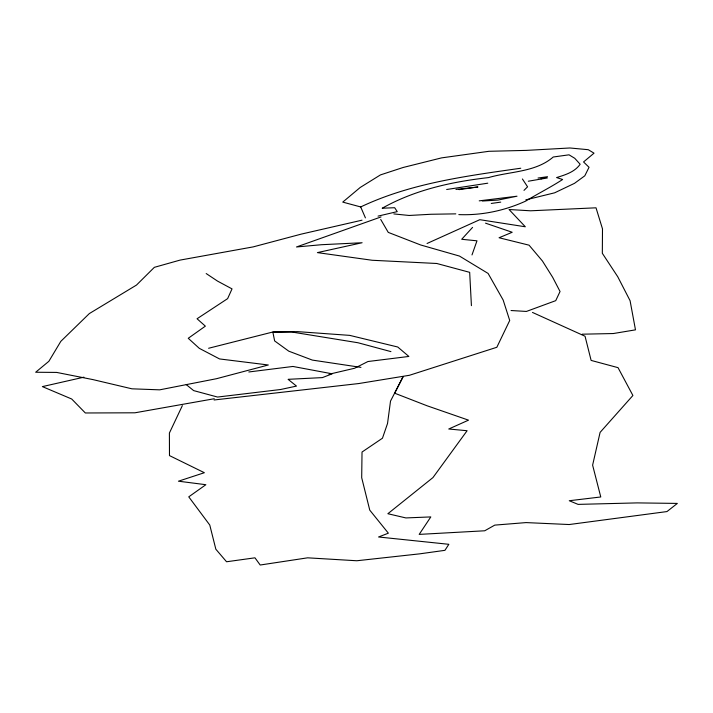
<?xml version="1.0" encoding="UTF-8"?>
<svg xmlns="http://www.w3.org/2000/svg" width="713" height="713" viewBox="0 0 713 713"><rect width="100%" height="100%" fill="white"/><g stroke="black" fill="none" stroke-linecap="round" stroke-linejoin="round"><path stroke-width="1.07" d="M471.997 254.933L476.979 240.816L461.694 239.283L472.576 227.394M182.359 405.608L169.4 433.032L169.48 455.598L204.373 472.71L178.455 481.195L205.87 484.706L188.758 496.845L209.774 525.044L215.843 549.215L226.556 561.764L254.96 557.816L260.2 565.017L307.624 557.824L356.803 560.757L419.681 553.849L444.93 550.338L448.842 544.304L378.567 536.987L388.362 533.181L369.762 510.143L361.696 477.701L362.026 452.033L382.462 438.21L387.533 423.477L390.519 401.098L403.059 376.776L394.672 393.193L427.069 405.777L468.521 420.153L448.753 429.003L467.104 430.723L432.969 477.567L387.863 513.725L405.893 517.932L430.812 516.916L419.182 534.394L484.724 530.784L494.769 525.116L526.087 522.593L569.197 524.536L666.967 511.569L677.35 503.414L637.146 502.897L578.083 504.385L569.277 500.731L600.765 496.97L592.619 465.152L600.096 432.39L632.903 395.492L618.037 367.658L591.122 360.413L585.052 336.242L532.477 312.428M523.993 190.362L527.567 186.815L522.415 178.981M427.06 243.481L479.804 219.684L525.329 226.779L509.046 209.515L530.561 210.798L596.015 207.813L602.494 228.873L602.333 253.302L617.779 276.787L630.078 300.699L635.479 329.852L613.296 333.541L582.236 334.192M525.82 199.863L554.643 192.813L574.5 183.339L584.803 175.808L589.036 167.288L583.555 161.949L594.018 153.17L588.287 149.703L569.928 147.983L526.239 150.39L488.94 151.299L441.597 157.876L403.13 167.484L380.457 174.908L360.19 187.483L342.748 202.109L360.689 206.939C410.902 183.134 466.347 176.022 520.757 168.232M381.036 216.93L296.483 246.974L321.563 244.711L362.106 242.741L317.41 252.616L372.15 260.263L436.784 263.489L469.671 272.339L471.418 305.654M541.024 178.838L547.504 176.717L538.03 178.036M208.606 348.265L272.731 332.035L297.562 331.634L349.726 335.377L397.747 347.008L408.87 356.447L367.926 361.527L354.628 368.247L329.049 374.245M378.05 216.119L397.239 211.627L394.663 207.715L382.204 208.223C414.886 189.845 451.579 181.779 488.53 177.59C510.009 171.316 535.525 172.359 553.235 157.012L569.019 154.819L574.749 158.295L580.15 164.257C574.678 172.065 565.266 174.872 556.595 177.564L562.619 179.498C550.668 187.287 537.86 193.669 525.659 201.111C504.67 210.647 481.943 215.531 458.824 214.604M362.017 220.183L301.296 234.105L253.124 246.903L180.104 260.093L154.356 267.33L136.495 285.066L89.321 313.586L60.828 341.34L48.867 361.304L35.65 372.248L56.675 372.418L92.895 379.592L131.932 388.817L159.676 389.842L216.52 378.701L268.329 364.985L219.568 358.942L199.301 348.336L188.25 338.283L205.362 326.144L197.055 318.756L227.625 298.64L232.028 288.881L217.572 281.127L206.191 273.551M83.92 377.177L42.388 386.606L71.71 399.013L85.337 412.979L134.926 412.8L214.256 398.736M446.659 189.506L487.781 183.188M528.315 181.218L547.334 177.965M459.038 189.622L477.977 186.984L455.964 189.435M491.266 203.446L500.74 202.127M248.81 371.972L292.918 366.455L332.205 373.808L322.401 377.605L288.097 379.325L296.483 386.089L280.539 389.521L217.572 397.052L193.651 390.608L186.262 384.628M479.225 200.852L517.014 196.209L497.915 200.086L482.3 201.03M214.087 399.975L358.791 383.541L409.458 375.279L496.836 347.276L509.715 320.476L503.155 300.03L488.111 273.444L459.457 256.065L420.661 244.978L388.264 232.393L380.706 219.417M455.803 213.864L430.964 214.265L409.119 215.469L393.834 213.927M511.043 310.52L526.408 311.438L555.73 300.654L560.053 291.51L552.655 277.286L542.441 261.011L529.064 245.174L499.082 237.75L512.201 232.269L485.535 223.16M360.947 367.373L312.347 360.092L288.765 351.161L274.639 340.921L272.856 332.098L291.465 331.955L358.033 342.757L390.929 351.616M360.689 206.939L365.421 217.875"/></g></svg>
